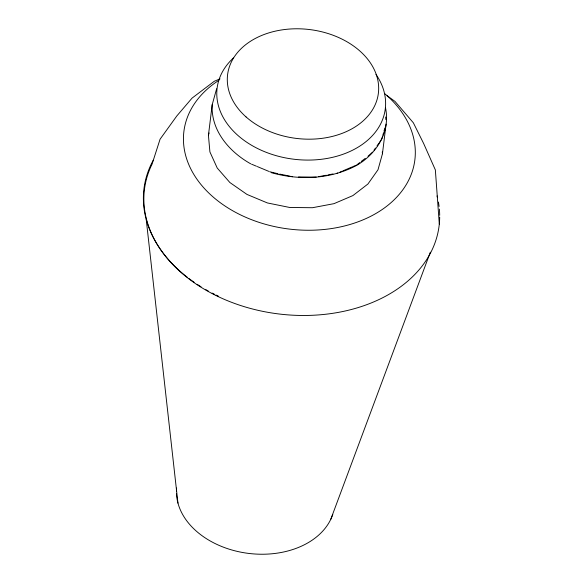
<?xml version="1.0" encoding="UTF-8"?>
<svg xmlns="http://www.w3.org/2000/svg" width="583" height="583" viewBox="0 0 583 583"><rect width="100%" height="100%" fill="white"/><g stroke="black" fill="none" stroke-linecap="round" stroke-linejoin="round"><path stroke-width="0.87" d="M386.084 124.106L382.441 153.803L377.995 169.77L367.917 184.017L352.904 195.582L333.979 203.664L312.422 207.723L289.707 207.475L267.386 202.942L246.973 194.423L229.862 182.515L217.219 168.013L209.909 151.923L208.43 135.322L212.183 104.729L216.628 88.762M208.43 135.322L209.086 132.946M381.748 139.177L382.397 136.852M382.849 135.234L383.519 132.807M383.971 131.19L384.875 127.954M330.758 519.351L430.327 252.199M372.581 152.141L367.99 156.266M373.995 150.152L375.488 148.031M376.99 145.91L378.986 143.083M379.446 142.434L381.289 139.825M356.665 164.989L359.879 162.511M361.227 161.469L365.286 158.35M340.057 172.08L342.381 171.089M343.168 170.753L351.826 167.051M352.613 166.716L355.856 165.332M220.053 78.843L214.304 81.256L192.062 98.112L176.817 115.959L160.07 139.206L152.068 164.122A148.454 107.148 7 0 0 266.548 312.087A148.454 107.148 7 0 0 439.691 217.095M318.712 176.649L326.291 175.228M327.967 174.907L333.002 173.96M336.974 173.217L337.732 173.071M298.532 176.933L316.175 177.13M278.018 173.741L269.63 171.715M279.753 174.098L290.137 176.204M291.004 176.379L292.644 176.715M271.168 172.634C299.451 180.592 330.714 179.353 356.898 165.251C377.194 153.314 390.603 131.364 385.443 107.461M251.55 164.18L256.491 166.235M257.314 166.578L268.814 171.373M250.726 163.83C229.359 151.893 210.762 130.541 212.183 104.729M387.127 95.721L394.983 101.406L413.354 122.794L423.637 143.491L435.355 169.915L439.298 224.069M146.216 219.368L177.961 503.122M385.64 116.994L385.873 119.624M382.273 151.974L382.441 153.803M218.457 296.2A148.41 107.112 7 0 1 216.06 295.056M214.478 294.277A148.41 107.112 7 0 1 212.139 293.081M208.255 291.004A148.41 107.112 7 0 1 205.828 289.642M201.04 286.792A148.41 107.112 7 0 1 197.149 284.315M194.103 282.259A148.41 107.112 7 0 1 188.95 278.528M187.522 277.442A148.41 107.112 7 0 1 153.227 160.267M332.784 514.366A79.55 57.411 7 0 1 247.447 553.26A79.55 57.411 7 0 1 176.474 493.335M176.445 491.556A79.55 57.411 7 0 1 176.613 488.037M437.068 195.91A148.454 107.148 7 0 1 437.498 197.652M438.409 202.039A148.454 107.148 7 0 1 439.086 206.462M439.371 209.122A148.454 107.148 7 0 1 439.691 215.324M384.532 93.469A116.36 83.988 7 0 1 378.695 211.804A116.36 83.988 7 0 1 215.397 198.905A116.36 83.988 7 0 1 218.814 80.374M375.977 74.398A84.724 61.157 7 0 1 351.097 150.931A84.724 61.157 7 0 1 241.304 138.273A84.724 61.157 7 0 1 233.426 57.965M246.055 116.928A75.965 54.831 7 0 0 374.65 105.866A75.965 54.831 7 0 0 288.235 29.15A75.965 54.831 7 0 0 246.055 116.928"/></g></svg>
